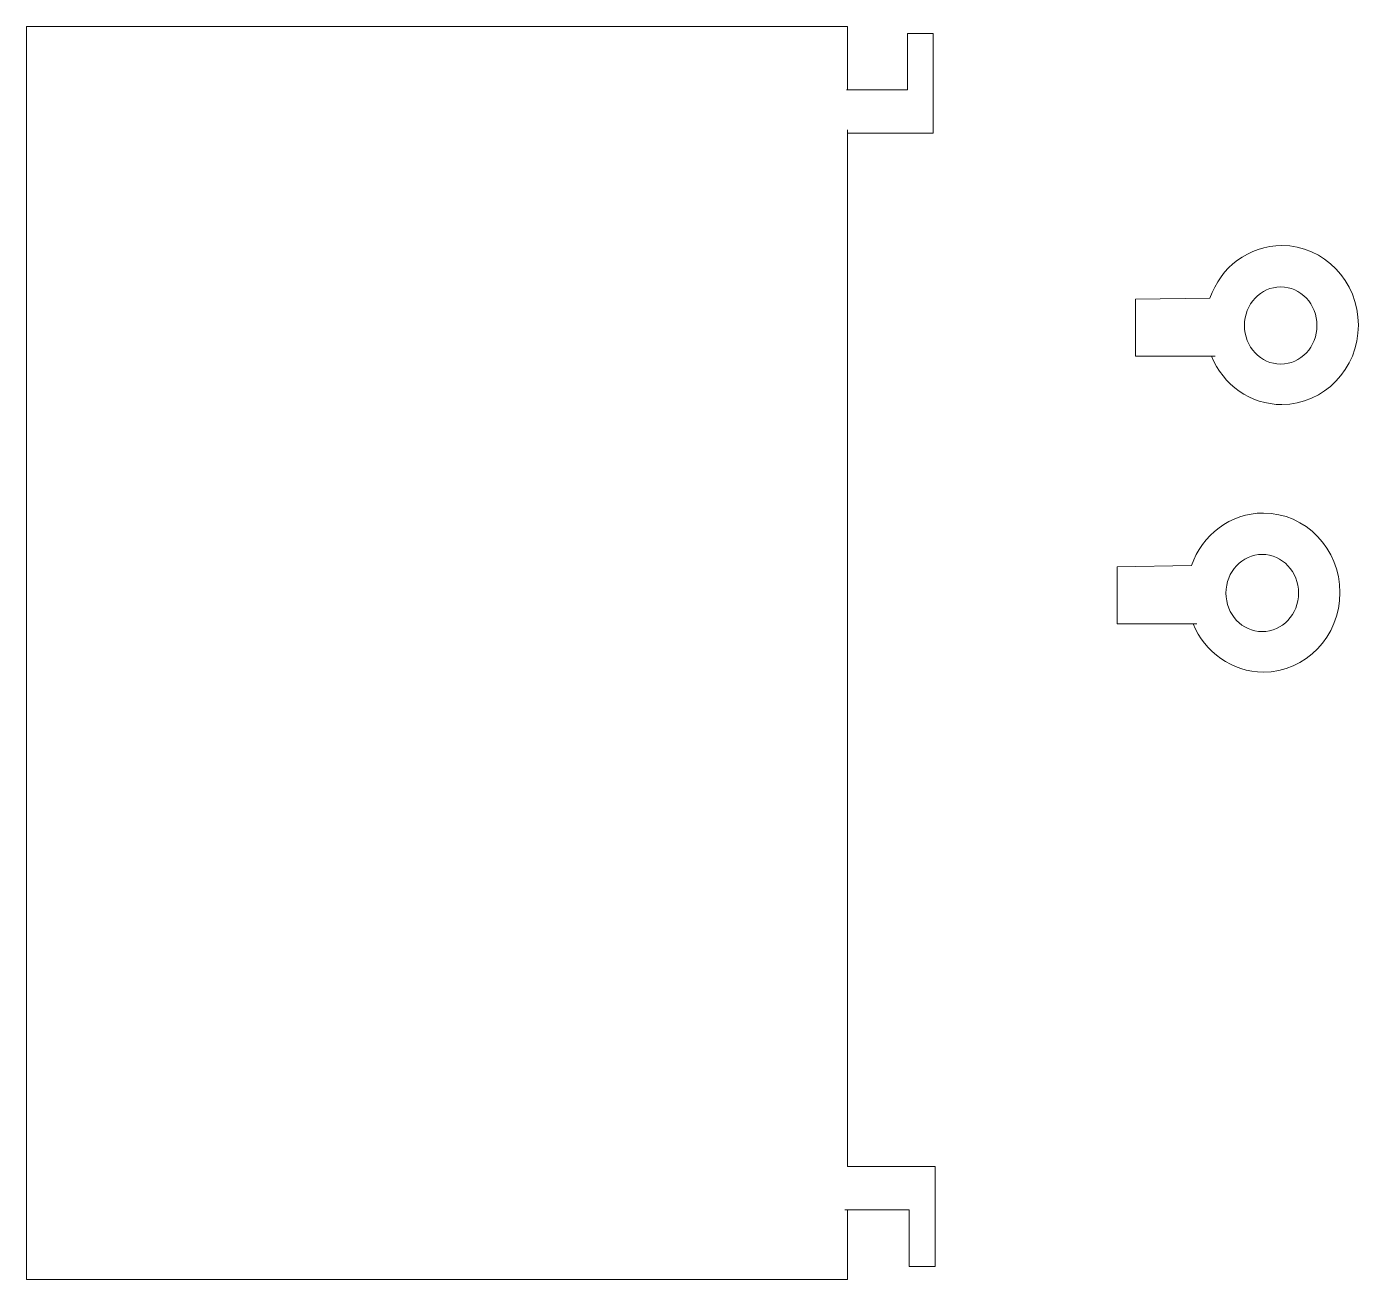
# Model space of a CAD drawing. Header units: millimetres. Extents: x -607 to 1451, y -798 to 283.
# Drawn here: x 547.3 to 624, y -790.5 to -718.3 of the extents above; entities that cross this region are included whole.
import ezdxf

# ---------------------------------------------------------------- set-up
doc = ezdxf.new("R2010")
doc.units = ezdxf.units.MM
doc.header["$MEASUREMENT"] = 0
doc.layers.add('layer 1', color=7, linetype='Continuous')

msp = doc.modelspace()

# ---------------------------------------------------------------- linework, layer by layer
at = {"layer": 'layer 1', "color": 242, "lineweight": 20}
for centre in [(619.4792, -735.5492), (618.4171, -750.9542)]:
    msp.add_ellipse(centre, major_axis=(0, 2.2226), ratio=0.9404301, dxfattribs=at)
for points in [[(547.262, -718.3401), (547.262, -718.3401), (547.262, -790.4725), (547.262, -790.4725)], [(594.5371, -724.2849), (594.5371, -724.2849), (594.5371, -783.9714), (594.5371, -783.9714)], [(611.1219, -734.0401), (611.1219, -734.0401), (615.4048, -733.9691), (615.4048, -733.9691)], [(610.0598, -749.4451), (610.0598, -749.4451), (614.3427, -749.3741), (614.3427, -749.3741)], [(594.3741, -786.4755), (594.3741, -786.4755), (598.0877, -786.4755), (598.0877, -786.4755)]]:
    msp.add_open_spline(points, degree=3, dxfattribs=at)
for points, knots in [([(594.5371, -786.4755), (594.5371, -786.4755), (594.5371, -790.4725), (594.5371, -790.4725), (594.5371, -790.4725), (594.5371, -790.4725), (547.2621, -790.4725), (547.2621, -790.4725), (547.2621, -790.4725), (547.2621, -790.4725), (547.2621, -718.34), (547.2621, -718.34), (547.2621, -718.34), (547.2621, -718.34), (594.5371, -718.34), (594.5371, -718.34), (594.5371, -718.34), (594.5371, -718.34), (594.5371, -721.9785), (594.5371, -721.9785)], [0, 0, 0, 0, 0.1666667, 0.1666667, 0.1666667, 0.1666667, 0.3333333, 0.3333333, 0.3333333, 0.3333333, 0.5, 0.5, 0.5, 0.5, 0.6666667, 0.6666667, 0.6666667, 0.6666667, 1, 1, 1, 1]), ([(597.9794, -721.9785), (597.9794, -721.9785), (597.9794, -718.7279), (597.9794, -718.7279), (597.9794, -718.7279), (597.9794, -718.7279), (599.4638, -718.7279), (599.4638, -718.7279), (599.4638, -718.7279), (599.4638, -718.7279), (599.4638, -724.0857), (599.4638, -724.0857)], [0, 0, 0, 0, 0.25, 0.25, 0.25, 0.25, 0.5, 0.5, 0.5, 0.5, 1, 1, 1, 1]), ([(594.4732, -721.9785), (594.4732, -721.9785), (594.4733, -721.9785), (594.4733, -721.9785), (594.4733, -721.9785), (594.4733, -721.9785), (597.9794, -721.9785), (597.9794, -721.9785)], [0, 0, 0, 0, 0.3333333, 0.3333333, 0.3333333, 0.3333333, 1, 1, 1, 1]), ([(599.4636, -721.9785), (599.4636, -721.9785), (599.4637, -721.9785), (599.4637, -721.9785), (599.4637, -721.9785), (599.4637, -721.9785), (599.4638, -721.9785), (599.4638, -721.9785), (599.4638, -721.9785), (599.4638, -721.9785), (599.4638, -724.4826), (599.4638, -724.4826), (599.4638, -724.4826), (599.4638, -724.4826), (594.5371, -724.4826), (594.5371, -724.4826)], [0, 0, 0, 0, 0.2, 0.2, 0.2, 0.2, 0.4, 0.4, 0.4, 0.4, 0.6, 0.6, 0.6, 0.6, 1, 1, 1, 1]), ([(615.4048, -733.9691), (616.0166, -732.2052), (617.641, -730.9442), (619.5485, -730.9442), (619.5485, -730.9442), (621.9806, -730.9442), (623.9522, -732.9941), (623.9522, -735.5228), (623.9522, -735.5228), (623.9522, -738.0516), (621.9806, -740.1015), (619.5485, -740.1015), (619.5485, -740.1015), (617.7295, -740.1015), (616.1679, -738.9548), (615.4964, -737.3186)], [0, 0, 0, 0, 0.2, 0.2, 0.2, 0.2, 0.4, 0.4, 0.4, 0.4, 0.6, 0.6, 0.6, 0.6, 1, 1, 1, 1]), ([(615.7031, -737.3186), (615.7031, -737.3186), (611.1218, -737.3186), (611.1218, -737.3186), (611.1218, -737.3186), (611.1218, -737.3186), (611.1218, -734.0401), (611.1218, -734.0401), (611.1218, -734.0401), (611.1218, -734.0401), (611.1219, -734.0401), (611.1219, -734.0401)], [0, 0, 0, 0, 0.25, 0.25, 0.25, 0.25, 0.5, 0.5, 0.5, 0.5, 1, 1, 1, 1]), ([(614.3427, -749.3741), (614.9545, -747.6102), (616.5789, -746.3492), (618.4864, -746.3492), (618.4864, -746.3492), (620.9185, -746.3492), (622.8901, -748.3991), (622.8901, -750.9278), (622.8901, -750.9278), (622.8901, -753.4566), (620.9185, -755.5065), (618.4864, -755.5065), (618.4864, -755.5065), (616.6674, -755.5065), (615.1058, -754.3598), (614.4343, -752.7236)], [0, 0, 0, 0, 0.2, 0.2, 0.2, 0.2, 0.4, 0.4, 0.4, 0.4, 0.6, 0.6, 0.6, 0.6, 1, 1, 1, 1]), ([(614.641, -752.7236), (614.641, -752.7236), (610.0597, -752.7236), (610.0597, -752.7236), (610.0597, -752.7236), (610.0597, -752.7236), (610.0597, -749.4451), (610.0597, -749.4451), (610.0597, -749.4451), (610.0597, -749.4451), (610.0598, -749.4451), (610.0598, -749.4451)], [0, 0, 0, 0, 0.25, 0.25, 0.25, 0.25, 0.5, 0.5, 0.5, 0.5, 1, 1, 1, 1]), ([(599.572, -786.4755), (599.572, -786.4755), (599.5721, -786.4755), (599.5721, -786.4755), (599.5721, -786.4755), (599.5721, -786.4755), (599.5721, -783.9714), (599.5721, -783.9714), (599.5721, -783.9714), (599.5721, -783.9714), (594.5371, -783.9714), (594.5371, -783.9714)], [0, 0, 0, 0, 0.25, 0.25, 0.25, 0.25, 0.5, 0.5, 0.5, 0.5, 1, 1, 1, 1]), ([(598.0877, -786.4755), (598.0877, -786.4755), (598.0877, -789.7261), (598.0877, -789.7261), (598.0877, -789.7261), (598.0877, -789.7261), (599.5721, -789.7261), (599.5721, -789.7261), (599.5721, -789.7261), (599.5721, -789.7261), (599.5721, -784.3683), (599.5721, -784.3683)], [0, 0, 0, 0, 0.25, 0.25, 0.25, 0.25, 0.5, 0.5, 0.5, 0.5, 1, 1, 1, 1])]:
    msp.add_open_spline(points, degree=3, knots=knots, dxfattribs=at)

doc.saveas('drawing.dxf')
